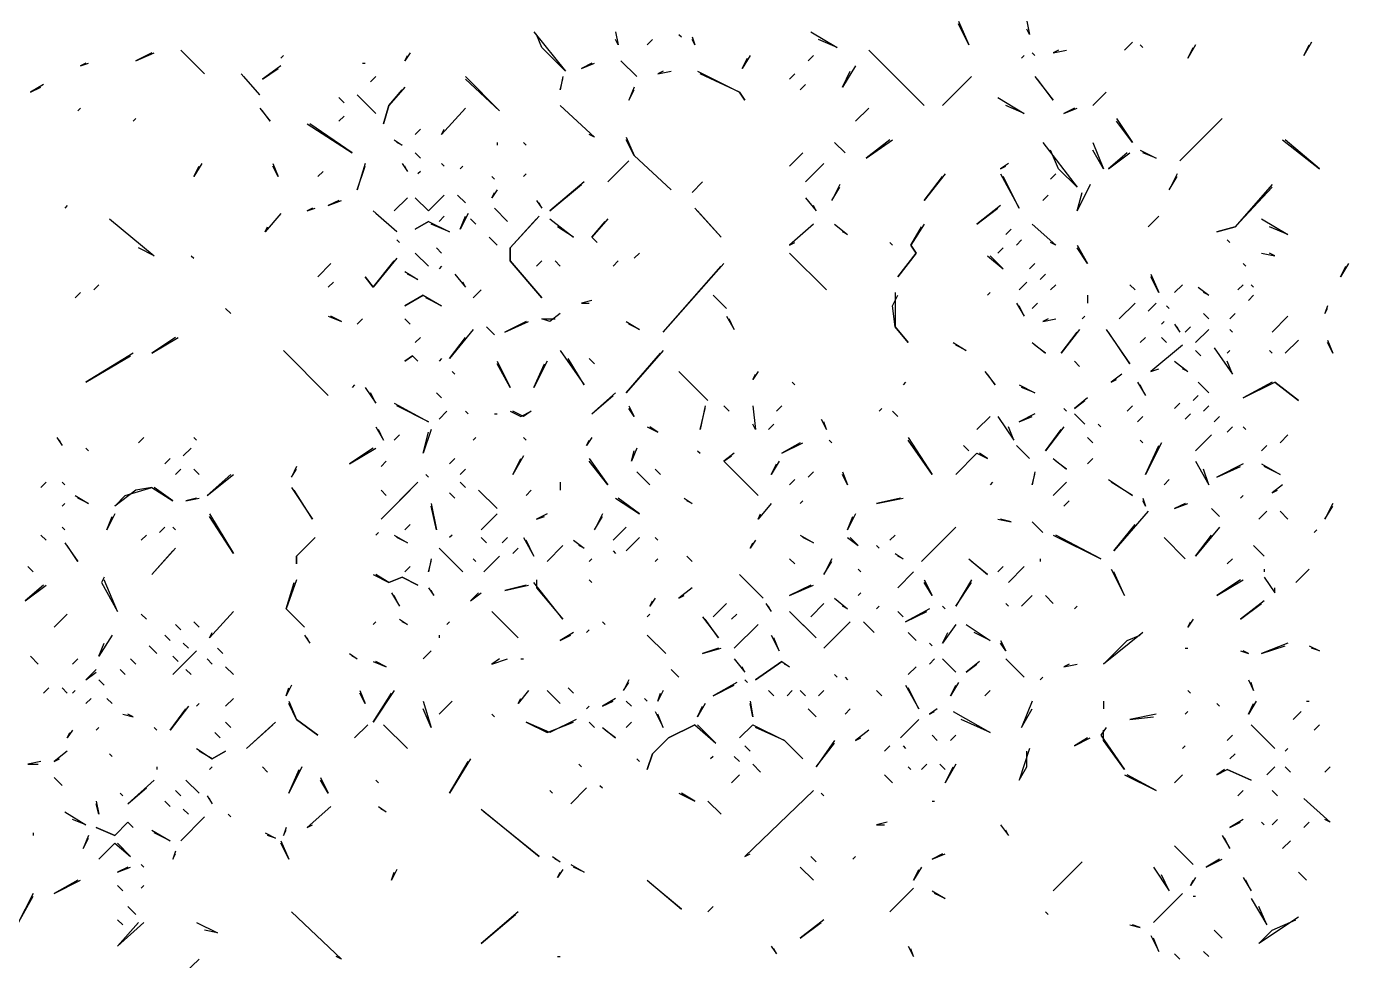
# Model space of a CAD drawing. Extents: x 1 to 2775, y -31 to 2075.
# Drawn here: x 1992.2 to 2075.8, y 516.8 to 575.8 of the extents above; entities that cross this region are included whole.
import ezdxf

# ---------------------------------------------------------------- set-up
doc = ezdxf.new("R2010")
doc.units = 0
doc.layers.add('LINEWORK', color=4, linetype='CONTINUOUS')

msp = doc.modelspace()

# ---------------------------------------------------------------- linework, layer by layer
at = {"layer": 'LINEWORK'}
for points in [[(2051.1667, 576.1667), (2051.8333, 574.6667), (2051.1667, 576)], [(2055.5, 576.1667), (2055.6667, 575.3333), (2055.5, 575.6667)], [(2024.3333, 575.5), (2026.3333, 573), (2024.8333, 574.5), (2024.5, 575.3333)], [(2029.5, 575.5), (2029.6667, 574.6667), (2029.5, 575)], [(2033.5, 575.3333), (2033.6667, 575.1667)], [(2034.3333, 575.1667), (2034.5, 574.6667), (2034.3333, 575)], [(2041.8333, 575.5), (2043.5, 574.5), (2042.3333, 575)], [(2002, 574.3333), (2003.5, 572.8333)], [(2031.8333, 575), (2031.5, 574.6667)], [(2045.5, 574.3333), (2049, 570.8333)], [(2057.5, 574.3333), (2057.1667, 574.1667), (2058, 574.3333)], [(2062.1667, 574.8333), (2061.6667, 574.3333)], [(2062.6667, 574.6667), (2062.8333, 574.5)], [(2066.1667, 574.6667), (2065.6667, 573.8333), (2066, 574.5)], [(2073.5, 574.8333), (2073, 574), (2073.3333, 574.6667)], [(1996, 573.5), (1995.6667, 573.3333), (1996.1667, 573.5)], [(2000.1667, 574.1667), (1999.1667, 573.6667), (2000.3333, 574.1667)], [(2008.5, 574), (2008.3333, 573.8333)], [(2013.5, 573.5), (2013.6667, 573.5)], [(2016.5, 574.1667), (2016.1667, 573.6667), (2016.3333, 574)], [(2028, 573.5), (2027.3333, 573.1667), (2028.1667, 573.5)], [(2029.8333, 573.6667), (2030.8333, 572.6667)], [(2038, 574), (2037.5, 573.1667), (2037.8333, 573.8333)], [(2042, 574), (2041.6667, 573.6667)], [(2055.3333, 574), (2055.1667, 573.8333)], [(2055.8333, 574.1667), (2056, 574)], [(2005.8333, 572.8333), (2007, 571.5), (2006, 572.6667)], [(2008.3333, 573.3333), (2007.1667, 572.5), (2008.1667, 573.1667)], [(2014.3333, 572.6667), (2014, 572.3333)], [(2020, 572.6667), (2022.1667, 570.5), (2020, 572.5)], [(2026.1667, 572.6667), (2026, 571.8333), (2026.1667, 572.5)], [(2032.5, 573), (2032.1667, 572.8333), (2033, 573)], [(2034.6667, 573), (2037.3333, 571.6667), (2037.6667, 571.1667), (2037.3333, 571.6667), (2034.8333, 572.8333)], [(2040.8333, 572.8333), (2040.5, 572.5)], [(2044.6667, 573.3333), (2043.8333, 572), (2044.3333, 573)], [(2052, 572.6667), (2050.1667, 570.8333)], [(2056, 572.6667), (2057.1667, 571.1667), (2056.1667, 572.5)], [(1993.3333, 572.1667), (1992.5, 571.6667), (1993.1667, 572)], [(2016.1667, 572), (2015.1667, 570.8333), (2014.8333, 569.6667), (2015.1667, 570.8333), (2016, 571.8333)], [(2030.6667, 572), (2030.3333, 571.1667), (2030.6667, 571.8333)], [(2041.5, 572.1667), (2041.1667, 571.8333)], [(2012, 571.3333), (2012.3333, 571)], [(2013.1667, 571.5), (2014.3333, 570.3333)], [(2053.6667, 571.3333), (2055.3333, 570.3333), (2054.1667, 570.8333)], [(2060.5, 571.6667), (2059.6667, 570.8333)], [(1995.6667, 570.6667), (1995.5, 570.5)], [(2007, 570.6667), (2007.6667, 569.8333), (2007.1667, 570.5)], [(2012.3333, 570.1667), (2012, 569.8333)], [(2020, 570.6667), (2018.5, 569), (2018.6667, 569.3333)], [(2026, 570.8333), (2028.1667, 568.8333), (2027.8333, 569)], [(2045.5, 570.6667), (2044.6667, 569.8333)], [(2058.5, 570.6667), (2057.8333, 570.3333), (2058.6667, 570.6667)], [(1999.1667, 570), (1999, 569.8333)], [(2010, 569.6667), (2012.8333, 567.8333), (2010.1667, 569.6667)], [(2017.1667, 569.3333), (2016.8333, 569)], [(2061.1667, 570), (2062.1667, 568.5), (2061.1667, 569.8333)], [(2067.8333, 570), (2065.1667, 567.3333)], [(2015.5, 568.6667), (2016, 568.3333), (2015.6667, 568.5)], [(2022, 568.5), (2022, 568.3333)], [(2023.6667, 568.5), (2023.8333, 568.3333)], [(2030.1667, 568.8333), (2030.6667, 567.6667), (2033, 565.5), (2030.6667, 567.6667), (2030.1667, 568.6667)], [(2043.3333, 568.5), (2044, 567.8333)], [(2046.8333, 568.6667), (2045.3333, 567.5), (2047, 568.6667)], [(2056.5, 568.5), (2058.6667, 565.6667), (2057.5, 566.8333), (2057, 568)], [(2059.6667, 568.5), (2060.3333, 566.8333), (2059.6667, 568)], [(2071.6667, 568.6667), (2074, 566.8333), (2071.8333, 568.6667)], [(2016.8333, 567.8333), (2017.1667, 567.5)], [(2041.3333, 567.8333), (2040.5, 567)], [(2061.8333, 567.8333), (2060.6667, 566.8333), (2062, 567.8333)], [(2062.6667, 568), (2063.6667, 567.5), (2062.8333, 567.8333)], [(2003.3333, 567.1667), (2002.8333, 566.3333), (2003.1667, 567)], [(2007.8333, 567.1667), (2008.1667, 566.3333), (2007.8333, 567)], [(2013.6667, 567.1667), (2013.1667, 565.5), (2013.6667, 567)], [(2016, 567.1667), (2016.3333, 566.6667), (2016.1667, 567)], [(2018.5, 567.1667), (2018.6667, 567)], [(2019.8333, 567), (2019.6667, 566.8333)], [(2030.3333, 567.3333), (2029, 566)], [(2042.6667, 567.1667), (2041.5, 566)], [(2054.3333, 567.1667), (2053.8333, 566.8333), (2054.1667, 567)], [(2011, 566.6667), (2010.6667, 566.3333)], [(2017.1667, 566.6667), (2017, 566.5)], [(2021.6667, 566.3333), (2021.8333, 566.1667)], [(2023.8333, 566.5), (2023.6667, 566.3333)], [(2027.5, 566), (2025.3333, 564.1667), (2027.3333, 565.8333)], [(2035, 566), (2034.3333, 565.3333)], [(2050.3333, 566.5), (2049, 564.8333), (2050.1667, 566.3333)], [(2053.8333, 566.5), (2055, 564.3333), (2054, 566.3333)], [(2057.3333, 566.5), (2057, 566.1667)], [(2065, 566.5), (2064.5, 565.5), (2065, 566.3333)], [(2018.6667, 565.1667), (2017.6667, 564.1667), (2016.8333, 565), (2017.6667, 564.1667)], [(2019.5, 565.1667), (2020, 564.6667)], [(2022, 565.5), (2021.6667, 565), (2021.8333, 565.3333)], [(2043.6667, 565.8333), (2043.1667, 564.8333), (2043.6667, 565.6667)], [(2056.8333, 565.1667), (2056.5, 564.8333)], [(2059.5, 565.8333), (2058.6667, 564.1667), (2059, 565.3333)], [(2071, 565.8333), (2068.6667, 563.1667), (2067.5, 562.8333), (2068.6667, 563.1667), (2071, 565.6667)], [(1994.8333, 564.5), (1994.6667, 564.3333)], [(2010.3333, 564.3333), (2010, 564.1667), (2010.5, 564.3333)], [(2012, 564.8333), (2011.3333, 564.5), (2012.1667, 564.8333)], [(2016.3333, 565), (2015.5, 564.1667)], [(2021.8333, 564.3333), (2022.6667, 563.5)], [(2024.5, 564.8333), (2024.8333, 564.3333), (2024.6667, 564.6667)], [(2034.5, 564.3333), (2036.1667, 562.5), (2034.6667, 564.1667)], [(2041.5, 565), (2042.1667, 564.1667), (2042, 564.5)], [(2053.8333, 564.5), (2052.3333, 563.3333), (2053.6667, 564.3333)], [(1997.5, 563.6667), (2000.3333, 561.3333), (1999.3333, 561.8333)], [(2008.3333, 564), (2007.3333, 562.8333), (2007.5, 563.1667)], [(2014.1667, 564.1667), (2015.6667, 562.8333), (2014.3333, 564)], [(2017.6667, 563.5), (2016.8333, 563), (2017.6667, 563.5), (2019, 562.8333), (2017.8333, 563.3333)], [(2018.6667, 563.8333), (2018.3333, 563.5)], [(2020.1667, 564), (2019.6667, 563), (2020, 563.8333)], [(2020.3333, 563.6667), (2020.6667, 563.3333)], [(2024.6667, 563.8333), (2022.8333, 561.8333), (2022.8333, 561), (2024.8333, 558.6667), (2022.8333, 561), (2022.8333, 561.8333), (2024.5, 563.6667)], [(2025.3333, 563.6667), (2026.8333, 562.5), (2025.8333, 563.1667)], [(2029, 563.6667), (2028, 562.5), (2028.3333, 562.1667), (2028, 562.5), (2028.8333, 563.5)], [(2063.8333, 563.8333), (2063.1667, 563.1667)], [(2070.3333, 563.6667), (2072, 562.6667), (2070.8333, 563.1667)], [(2042, 563.3333), (2040.5, 562), (2040.8333, 562.1667)], [(2043.3333, 563.3333), (2044.1667, 562.6667), (2043.8333, 562.8333)], [(2049, 563.3333), (2048.1667, 562), (2048.5, 561.5), (2047.3333, 560), (2048.5, 561.5), (2048.1667, 562), (2048.8333, 563.1667)], [(2054.5, 563), (2054.1667, 562.6667)], [(2055.8333, 563.3333), (2057.3333, 562), (2057, 562.1667)], [(2015.6667, 562.3333), (2015.8333, 562.1667)], [(2018.1667, 561.8333), (2018.5, 561.5)], [(2021.5, 562.5), (2022, 562)], [(2046.8333, 562.1667), (2047, 562)], [(2054, 561.8333), (2053.6667, 561.5)], [(2055.1667, 562.3333), (2054.8333, 562)], [(2058.6667, 562), (2059.3333, 560.8333), (2058.6667, 561.8333)], [(2068.1667, 562.3333), (2068.3333, 562.1667)], [(2002.6667, 561.3333), (2002.8333, 561.1667)], [(2015.6667, 561.1667), (2014.1667, 559.3333), (2013.6667, 560), (2014.1667, 559.3333), (2015.5, 561)], [(2016.8333, 561.5), (2017.6667, 560.6667)], [(2024.8333, 561), (2024.5, 560.6667)], [(2025.6667, 561), (2026, 560.6667)], [(2029.6667, 561), (2029.3333, 560.6667)], [(2031, 561.5), (2030.6667, 561.1667)], [(2040.5, 561.5), (2042.8333, 559.1667)], [(2053, 561.3333), (2054, 560.5), (2053.1667, 561.3333)], [(2070.3333, 561.5), (2071.1667, 561.3333), (2070.8333, 561.5)], [(2011.5, 560.8333), (2010.6667, 560)], [(2016.1667, 560.3333), (2017, 559.8333), (2016.3333, 560.1667)], [(2018.5, 560.6667), (2018.3333, 560.5)], [(2019.3333, 560.1667), (2020, 559.3333), (2019.8333, 559.6667)], [(2036.3333, 560.8333), (2032.5, 556.5), (2036.1667, 560.6667)], [(2056, 560.8333), (2055.6667, 560.5)], [(2056.6667, 560.1667), (2056.3333, 559.8333)], [(2063.3333, 560.1667), (2063.8333, 559), (2063.3333, 560)], [(2069.1667, 560.8333), (2069.3333, 560.6667)], [(2075.8333, 560.8333), (2075.3333, 560), (2075.6667, 560.6667)], [(1996.8333, 559.5), (1996.5, 559.1667)], [(2011.6667, 559.6667), (2011.3333, 559.3333)], [(2055.5, 559.6667), (2055, 559.1667)], [(2057.3333, 559.5), (2057, 559.1667)], [(2062, 559.5), (2062.3333, 559.1667)], [(2065.3333, 559.5), (2064.8333, 559)], [(2066.3333, 559.3333), (2067, 558.8333), (2066.6667, 559)], [(2069.1667, 559.5), (2068.8333, 559.1667)], [(2069.6667, 559.5), (2069.8333, 559.3333)], [(1995.6667, 559), (1995.3333, 558.6667)], [(2017.3333, 558.8333), (2016.1667, 558.1667), (2017.3333, 558.8333), (2018.5, 558.1667), (2017.5, 558.6667)], [(2021, 559.1667), (2020.5, 558.6667)], [(2028, 558.5), (2027.3333, 558.3333), (2027.8333, 558.3333)], [(2035.6667, 558.8333), (2036.5, 558)], [(2047.1667, 559), (2047.1667, 556.8333), (2048, 555.8333), (2047.1667, 556.8333), (2047, 558.1667), (2047.3333, 558.8333)], [(2053.1667, 559), (2053, 558.8333)], [(2059.3333, 558.8333), (2059.3333, 558.3333)], [(2069.8333, 558.8333), (2069.5, 558.5)], [(2004.8333, 558), (2005.1667, 557.6667)], [(2026, 557.6667), (2025.3333, 557.1667), (2024.8333, 557.3333), (2025.6667, 557.3333)], [(2054.8333, 558.3333), (2055.3333, 557.5), (2055, 558.1667)], [(2056.1667, 558.3333), (2055.8333, 558)], [(2062.3333, 558.3333), (2061.3333, 557.3333)], [(2063.6667, 558.3333), (2063.1667, 557.8333)], [(2064.3333, 558.1667), (2064.5, 558)], [(2066.6667, 557.6667), (2067, 557.3333)], [(2068.6667, 557.6667), (2068.3333, 557.3333)], [(2074.5, 558.1667), (2074.3333, 557.6667), (2074.5, 558)], [(2011.3333, 557.5), (2012.1667, 557.1667), (2011.5, 557.5)], [(2013.5, 557.3333), (2013.1667, 557)], [(2016.1667, 557.3333), (2016.5, 557)], [(2020.5, 556.6667), (2019, 554.8333), (2020, 556.1667)], [(2021.3333, 556.8333), (2021.8333, 556.3333)], [(2023.8333, 557.1667), (2022.5, 556.5), (2024, 557.1667)], [(2030.1667, 557.1667), (2031, 556.6667), (2030.3333, 557)], [(2036.5, 557.5), (2037, 556.6667), (2036.6667, 557.3333)], [(2056.8333, 557.3333), (2056.5, 557.1667), (2057.3333, 557.3333)], [(2058.8333, 556.6667), (2057.6667, 555.1667), (2058.6667, 556.5)], [(2059.1667, 557.5), (2059, 557.3333)], [(2060.5, 556.6667), (2062, 554.5), (2060.6667, 556.5)], [(2064.1667, 557.1667), (2064, 557)], [(2064.8333, 557), (2065.1667, 556.5), (2065, 556.8333)], [(2065.8333, 556.8333), (2065.5, 556.5)], [(2067, 556.6667), (2066.1667, 555.8333)], [(2068.3333, 556.6667), (2068.5, 556.5)], [(2072, 557.5), (2071, 556.5)], [(2001.6667, 556.1667), (2000.1667, 555.1667), (2001.8333, 556.1667)], [(2017.1667, 556.1667), (2016.8333, 555.8333)], [(2050.8333, 555.8333), (2051.6667, 555.3333), (2051, 555.6667)], [(2055.8333, 555.8333), (2056.6667, 555.1667), (2056, 555.6667)], [(2063, 556.1667), (2062.6667, 555.8333)], [(2064, 556.1667), (2064.3333, 555.8333)], [(2072.6667, 556), (2071.8333, 555.1667)], [(2074.5, 556), (2074.8333, 555.1667), (2074.5, 555.8333)], [(1999, 555.1667), (1996, 553.3333), (1998.8333, 555)], [(2008.5, 555.3333), (2011.3333, 552.5)], [(2016.6667, 555), (2016.1667, 554.6667), (2016.6667, 555), (2017, 554.6667)], [(2026, 555.3333), (2027.5, 553.1667), (2026.5, 554.8333)], [(2032.5, 555.3333), (2030.1667, 552.6667), (2032.3333, 555.1667)], [(2065.3333, 555.6667), (2063.3333, 554), (2063.8333, 554.1667)], [(2066.1667, 555.3333), (2066.5, 555)], [(2067.3333, 555.5), (2068.5, 553.8333), (2068.1667, 554.6667)], [(2068.3333, 555.3333), (2068.1667, 555.1667)], [(2070.8333, 555.3333), (2071, 555.1667)], [(2018.5, 554.8333), (2018.3333, 554.6667)], [(2022, 554.6667), (2022.8333, 553), (2022, 554.5)], [(2025.1667, 554.6667), (2024.3333, 553), (2025, 554.5)], [(2027.8333, 554.8333), (2028.1667, 554.5)], [(2058.5, 554.6667), (2058.8333, 554.3333)], [(2064.8333, 554.6667), (2065.6667, 554), (2065.3333, 554.1667)], [(2019.1667, 554), (2019.3333, 553.8333)], [(2033.5, 554), (2035.3333, 552.1667)], [(2038.5, 554), (2038.1667, 553.5), (2038.3333, 553.8333)], [(2040.6667, 553.3333), (2040.8333, 553.1667)], [(2047.8333, 553.3333), (2047.6667, 553.1667)], [(2052.8333, 554), (2053.5, 553.1667), (2053, 553.8333)], [(2061.5, 553.8333), (2060.8333, 553.3333), (2061.1667, 553.5)], [(2062.5, 553.3333), (2063, 552.5), (2062.6667, 553.1667)], [(2066.3333, 553.3333), (2067, 552.6667), (2066.5, 553.1667)], [(2071, 553.3333), (2069.1667, 552.3333), (2071.1667, 553.3333), (2072.6667, 552.1667), (2071.1667, 553.3333)], [(2013, 553.1667), (2012.8333, 553)], [(2013.6667, 553), (2014.3333, 552), (2014, 552.6667)], [(2018.1667, 552.6667), (2018.5, 552.3333)], [(2029.5, 552.6667), (2028, 551.3333), (2029.3333, 552.5)], [(2055, 553.1667), (2056, 552.6667), (2055.1667, 553)], [(2066.3333, 552.5), (2066, 552.1667)], [(2015.5, 552), (2017.6667, 550.8333), (2015.6667, 551.8333)], [(2030.3333, 551.8333), (2030.6667, 551.1667), (2030.3333, 551.6667)], [(2035.1667, 551.8333), (2034.8333, 550.3333), (2035.1667, 551.6667)], [(2036.3333, 551.8333), (2036.6667, 551.5)], [(2038.1667, 551.8333), (2038.3333, 550.3333), (2038.1667, 550.6667)], [(2040, 551.8333), (2039.6667, 551.5)], [(2046.3333, 551.6667), (2046.1667, 551.5)], [(2057.8333, 551.6667), (2058, 551.5)], [(2059.3333, 552.3333), (2058.5, 551.6667), (2059.1667, 552.1667)], [(2062.1667, 551.8333), (2061.8333, 551.5)], [(2065.1667, 552), (2064.8333, 551.6667)], [(2067, 551.8333), (2066.6667, 551.5)], [(2018.8333, 551.5), (2018.3333, 551)], [(2020, 551.5), (2020.1667, 551.3333)], [(2021.8333, 551.3333), (2022, 551.3333)], [(2022.8333, 551.5), (2023.5, 551.1667), (2024.1667, 551.5), (2023.6667, 551.1667), (2023, 551.5)], [(2042.5, 551), (2042.8333, 550.3333), (2042.6667, 550.8333)], [(2047, 551.5), (2047.3333, 551.1667)], [(2053.1667, 551.1667), (2052.3333, 550.3333)], [(2053.6667, 551.1667), (2054.6667, 549.6667), (2054.3333, 550.5)], [(2056, 551.3333), (2055, 550.8333), (2055.8333, 551.1667)], [(2058.5, 551.3333), (2059.1667, 550.6667)], [(2062.8333, 551.1667), (2062.5, 550.8333)], [(2065.8333, 551.3333), (2065.5, 551)], [(2067.6667, 551.1667), (2067.3333, 550.8333)], [(2014.3333, 550.5), (2014.8333, 549.6667), (2014.5, 550.3333)], [(2015.8333, 550), (2015.5, 549.6667)], [(2017.8333, 550.3333), (2017.3333, 548.8333), (2017.6667, 550.1667)], [(2031.5, 550.5), (2032.1667, 550.1667), (2031.6667, 550.5)], [(2039.5, 550.6667), (2039.1667, 550.3333)], [(2057.8333, 550.5), (2056.6667, 549), (2057.6667, 550.3333)], [(2060, 550.6667), (2060.1667, 550.5)], [(2067.1667, 550), (2066.1667, 549)], [(2068.5, 550.5), (2068.1667, 550.1667)], [(2069.1667, 550.5), (2069.3333, 550.3333)], [(2072, 550), (2071.5, 549.5)], [(1994.1667, 549.8333), (1994.5, 549.3333), (1994.3333, 549.6667)], [(1996, 549.1667), (1996.1667, 549)], [(1999.6667, 549.8333), (1999.3333, 549.5)], [(2002.6667, 549.1667), (2002.1667, 548.6667)], [(2002.8333, 549.8333), (2003, 549.6667)], [(2014.1667, 549.1667), (2012.6667, 548.1667), (2014.3333, 549.1667)], [(2020.6667, 549.8333), (2020.5, 549.6667)], [(2023.6667, 549.8333), (2023.8333, 549.6667)], [(2028, 549.8333), (2027.6667, 549.3333), (2027.8333, 549.6667)], [(2030.8333, 549.1667), (2030.5, 548.3333), (2030.6667, 549)], [(2041.1667, 549.5), (2040, 548.8333), (2041.3333, 549.5)], [(2043, 549.6667), (2043.1667, 549.5)], [(2048, 549.8333), (2049.5, 547.5), (2048, 549.6667)], [(2051.5, 549.3333), (2051.8333, 549)], [(2054.8333, 549.3333), (2055.6667, 548.5)], [(2059.3333, 549.8333), (2059.6667, 549.5)], [(2062.6667, 549.6667), (2062.8333, 549.5)], [(2064, 549.5), (2063, 547.5), (2063.8333, 549.3333)], [(2070.6667, 549.3333), (2070.3333, 549)], [(2001.3333, 548.5), (2001, 548.1667)], [(2015, 548.3333), (2014.6667, 548)], [(2019.3333, 548.5), (2019, 548.1667)], [(2023.6667, 548.6667), (2023, 547.5), (2023.5, 548.5)], [(2027.8333, 548.5), (2029, 546.8333), (2027.8333, 548.3333)], [(2034.6667, 549), (2034.8333, 548.8333)], [(2037, 548.8333), (2036.3333, 548.3333), (2038.5, 546.1667), (2036.3333, 548.3333), (2036.8333, 548.6667)], [(2039.8333, 548.3333), (2039.3333, 547.5), (2039.6667, 548.1667)], [(2052.3333, 548.8333), (2051, 547.5), (2052.3333, 548.8333), (2053, 548.5), (2052.5, 548.8333)], [(2057.1667, 548.5), (2058, 547.8333), (2057.3333, 548.3333)], [(2059.6667, 548.5), (2059.3333, 548.1667)], [(2066.1667, 548.3333), (2067, 546.8333), (2066.6667, 547.8333)], [(2002, 547.8333), (2001.6667, 547.5)], [(2002.8333, 547.8333), (2003.1667, 547.5)], [(2005.1667, 547.5), (2003.6667, 546.1667), (2005.3333, 547.5)], [(2009.3333, 548), (2009, 547.3333), (2009.3333, 547.8333)], [(2017.5, 547.5), (2017.6667, 547.3333)], [(2020, 547.8333), (2019.6667, 547.5)], [(2030.8333, 547.6667), (2031.6667, 546.8333)], [(2032, 547.8333), (2032.3333, 547.5)], [(2042, 547.6667), (2041.6667, 547.3333)], [(2043.8333, 547.6667), (2044.1667, 546.8333), (2043.8333, 547.5)], [(2056, 547.6667), (2055.8333, 546.8333), (2056, 547.5)], [(2069.1667, 548.1667), (2067.5, 547.3333), (2069, 548)], [(2070.3333, 548.1667), (2071.5, 547.5), (2070.5, 548)], [(1993.5, 547), (1993.1667, 546.6667)], [(1994.5, 547), (1994.6667, 546.8333)], [(2000.1667, 546.6667), (1999.1667, 546.5), (1997.8333, 545.5), (1998.5, 546.1667), (2000.1667, 546.6667), (2001.5, 545.8333), (2000.3333, 546.6667)], [(2009, 546.6667), (2010.3333, 544.6667), (2009.1667, 546.5)], [(2017, 547), (2014.6667, 544.6667), (2016.5, 546.5)], [(2019.6667, 547), (2020, 546.6667)], [(2026, 547), (2026, 546.5)], [(2040.8333, 547.1667), (2040.5, 546.8333)], [(2053.3333, 547), (2053.1667, 546.8333)], [(2058, 547), (2057.1667, 546.1667)], [(2060.6667, 547.1667), (2062.1667, 546.1667), (2060.8333, 547)], [(2064.5, 547.1667), (2064.1667, 546.8333)], [(2071.6667, 546.8333), (2071, 546.3333), (2071.3333, 546.5)], [(1995.3333, 546.1667), (1996.1667, 545.6667), (1995.5, 546)], [(2003, 546), (2002.3333, 545.8333), (2003.1667, 546)], [(2014.6667, 546.5), (2015, 546.1667)], [(2019, 546.3333), (2019.3333, 546)], [(2020.8333, 546.5), (2022, 545.3333)], [(2024.1667, 546.5), (2023.8333, 546.1667)], [(2029.5, 546), (2031, 545), (2029.6667, 546)], [(2033.8333, 546), (2034.3333, 545.6667), (2034, 545.8333)], [(2041.3333, 545.8333), (2041.1667, 545.6667)], [(2047.5, 546), (2046, 545.6667), (2047.6667, 546)], [(2058.1667, 545.8333), (2057.8333, 545.5)], [(2062.8333, 546), (2063, 545.5), (2062.8333, 545.8333)], [(2069.1667, 546.1667), (2069, 546)], [(1994.6667, 545.6667), (1994.5, 545.5)], [(1997.8333, 545), (1997.3333, 544), (1997.6667, 544.8333)], [(2003.8333, 545), (2005.3333, 542.5), (2003.8333, 544.8333)], [(2017.8333, 545.6667), (2018.1667, 544), (2017.8333, 545.5)], [(2022, 545), (2021, 544)], [(2025.1667, 545), (2024.5, 544.6667), (2025, 544.8333)], [(2028.6667, 545), (2028.1667, 544), (2028.6667, 544.8333)], [(2039.3333, 545.6667), (2038.5, 544.6667), (2038.6667, 545)], [(2044.6667, 545), (2044.1667, 544), (2044.5, 544.8333)], [(2063.1667, 545.1667), (2061, 542.6667), (2062.3333, 544.3333)], [(2065.5, 545.6667), (2064.8333, 545.3333), (2065.6667, 545.6667)], [(2067.1667, 545.3333), (2067.6667, 544.8333)], [(2070.6667, 545.1667), (2070.1667, 544.6667)], [(2071.5, 545.1667), (2072, 544.6667)], [(2074.8333, 545.6667), (2074.3333, 544.6667), (2074.8333, 545.5)], [(1994.5, 544.1667), (1994.6667, 544)], [(2001, 544.1667), (2000.6667, 543.8333)], [(2001.5, 544.1667), (2001.6667, 544)], [(2016.5, 544.3333), (2016.1667, 544)], [(2030.1667, 544.1667), (2029.3333, 543.3333)], [(2051, 544.1667), (2048.8333, 542)], [(2053.6667, 544.6667), (2054.5, 544.5), (2053.8333, 544.6667)], [(2055.8333, 544.5), (2056.5, 543.8333)], [(2067.6667, 544.1667), (2066.1667, 542.3333), (2067.1667, 543.6667)], [(1993.1667, 543.6667), (1993.5, 543.3333)], [(1999.8333, 543.6667), (1999.5, 543.3333)], [(2010.5, 543.5), (2009.3333, 542.3333), (2009.3333, 541.8333), (2009.3333, 542.3333)], [(2014.5, 543.8333), (2014.3333, 543.6667)], [(2015.5, 543.6667), (2016.3333, 543.1667), (2015.6667, 543.5)], [(2019.1667, 543.6667), (2019, 543.5)], [(2021, 543.5), (2021.3333, 543.1667)], [(2022.6667, 543.5), (2022.3333, 543.1667)], [(2023.6667, 543.5), (2024.3333, 542.3333), (2023.8333, 543.3333)], [(2026.8333, 543.3333), (2027.5, 542.8333), (2027.1667, 543)], [(2031, 543.5), (2030.1667, 542.6667)], [(2032, 543.5), (2032.1667, 543.3333)], [(2038.3333, 543.3333), (2038, 542.8333), (2038.1667, 543.1667)], [(2041.1667, 543.6667), (2042, 543.1667), (2041.3333, 543.5)], [(2044.1667, 543.5), (2044.8333, 543), (2044.3333, 543.5)], [(2047.1667, 543.6667), (2046.8333, 543.3333)], [(2057.1667, 543.6667), (2060.1667, 542.1667), (2057.3333, 543.6667)], [(2064.1667, 543.5), (2065.5, 542.1667)], [(2073.8333, 544), (2073.6667, 543.8333)], [(1994.6667, 543.1667), (1995.5, 542), (1994.8333, 543)], [(2001.6667, 542.8333), (2000.1667, 541.1667), (2001.5, 542.6667)], [(2018.3333, 542.8333), (2019.8333, 541.3333)], [(2023.3333, 542.8333), (2023, 542.5)], [(2026.1667, 543), (2025.1667, 542)], [(2029.3333, 542.6667), (2029.5, 542.5)], [(2046, 543), (2046.1667, 542.8333)], [(2047.1667, 542.5), (2047.6667, 542.1667), (2047.3333, 542.3333)], [(2069.8333, 543), (2070.5, 542.3333)], [(1992.3333, 541.6667), (1992.6667, 541.3333)], [(2016.5, 541.6667), (2016.1667, 541.3333)], [(2017.8333, 542.1667), (2017.6667, 541.3333), (2017.8333, 542)], [(2020.5, 542.1667), (2020.6667, 542)], [(2022.1667, 542.3333), (2021.1667, 541.3333)], [(2028, 542.1667), (2027.8333, 542)], [(2032.1667, 542.1667), (2032, 542)], [(2034, 542.3333), (2034.3333, 542)], [(2040.5, 542.1667), (2040.8333, 541.8333)], [(2043.1667, 542.1667), (2042.6667, 541.1667), (2043.1667, 542)], [(2051.8333, 542.1667), (2053, 541.1667), (2052, 542)], [(2054, 541.6667), (2053.6667, 541.3333)], [(2055.3333, 541.6667), (2054.3333, 540.6667)], [(2056.3333, 542.1667), (2056.3333, 542)], [(2068.5, 542.1667), (2068.1667, 541.8333)], [(1997.1667, 541), (1997, 540.6667), (1998, 538.8333), (1997.1667, 540.8333)], [(2009.3333, 540.8333), (2008.6667, 539), (2009.8333, 537.8333), (2008.6667, 539), (2009.1667, 540.6667)], [(2014.1667, 541.1667), (2015.1667, 540.6667), (2016, 541), (2017, 540.5), (2016, 541), (2015.1667, 540.6667), (2014.3333, 541.1667)], [(2024.5, 540.8333), (2024.5, 540.3333), (2026.1667, 538.3333), (2024.3333, 540.6667)], [(2027.8333, 540.8333), (2028, 540.6667)], [(2037.3333, 541.1667), (2038.8333, 539.6667)], [(2044.8333, 541.5), (2045, 541.3333)], [(2048.3333, 541.3333), (2047.3333, 540.3333)], [(2049, 540.8333), (2049.5, 539.8333), (2049, 540.6667)], [(2052, 540.8333), (2051, 539.1667), (2052, 540.6667)], [(2060.8333, 541.5), (2061.6667, 539.8333), (2061, 541.3333)], [(2069, 540.8333), (2067.5, 539.8333), (2069.1667, 540.8333)], [(2070.5, 541.5), (2070.5, 541.3333)], [(2070.5, 541), (2071.1667, 540), (2071.1667, 540.3333)], [(2073.3333, 541.5), (2072.5, 540.6667)], [(1993.3333, 540.5), (1992.1667, 539.5), (1993.5, 540.5)], [(2015.3333, 540), (2015.8333, 539.1667), (2015.5, 539.8333)], [(2017.6667, 540.3333), (2018, 539.8333), (2017.8333, 540.1667)], [(2020.8333, 540), (2020.3333, 539.5), (2021, 540)], [(2023.8333, 540.5), (2022.5, 540.1667), (2024, 540.5)], [(2034.3333, 540.3333), (2033.5, 539.6667), (2033.8333, 539.8333)], [(2041.8333, 540.5), (2040.5, 539.8333), (2042, 540.5)], [(2045, 540), (2044.8333, 539.8333)], [(2032, 539.6667), (2031.6667, 539.1667), (2031.8333, 539.5)], [(2036.5, 539.3333), (2035.6667, 538.5)], [(2039, 539.3333), (2039.3333, 538.8333), (2039.1667, 539.1667)], [(2042.6667, 539.3333), (2041.8333, 538.5)], [(2043.3333, 539.6667), (2044.1667, 539), (2043.8333, 539.1667)], [(2046.1667, 539.1667), (2046, 539)], [(2050.1667, 539.1667), (2050.3333, 539)], [(2054.1667, 539.3333), (2054.3333, 539.1667)], [(2055.8333, 539.8333), (2055.1667, 539.1667)], [(2056.6667, 539.8333), (2057.1667, 539.3333)], [(2058.6667, 539.1667), (2058.5, 539)], [(2070.5, 539.5), (2069, 538.3333), (2070.3333, 539.3333)], [(1994.8333, 538.6667), (1994, 537.8333)], [(1999.5, 538.6667), (1999.8333, 538.3333)], [(2005.3333, 538.8333), (2003.8333, 537.1667), (2004, 537.5)], [(2015.8333, 538.3333), (2016.3333, 538), (2016, 538.1667)], [(2021.6667, 538.8333), (2023.3333, 537.1667)], [(2031.6667, 538.6667), (2031.5, 538.5)], [(2035, 538.5), (2036, 537.1667), (2035.1667, 538.3333)], [(2037.1667, 538.6667), (2036.8333, 538.3333)], [(2040.5, 538.8333), (2042.1667, 537.1667), (2040.6667, 538.6667)], [(2047.3333, 538.8333), (2047.6667, 538.5)], [(2049.3333, 539), (2047.8333, 538.1667), (2049.1667, 538.8333)], [(2066, 538.3333), (2065.6667, 537.8333), (2065.8333, 538.1667)], [(2001.6667, 538), (2002, 537.6667)], [(2002.8333, 538.1667), (2003.1667, 537.8333)], [(2014.3333, 538.1667), (2014.1667, 538)], [(2019, 538.1667), (2018.8333, 538)], [(2026.8333, 537.5), (2026, 537), (2026.6667, 537.3333)], [(2027.8333, 537.6667), (2027.6667, 537.5)], [(2028.6667, 538.1667), (2028.8333, 538)], [(2038.5, 538), (2037, 536.5)], [(2044.3333, 538.1667), (2042.6667, 536.5)], [(2045.1667, 538.1667), (2045.8333, 537.5)], [(2048, 537.5), (2048.5, 537)], [(2051, 538), (2050.1667, 536.8333), (2050.5, 537.5)], [(2051.6667, 538), (2053.1667, 537), (2052.1667, 537.5)], [(2062.8333, 537.5), (2060.3333, 535.5), (2061.8333, 537), (2062.6667, 537.3333)], [(1997.6667, 537.3333), (1996.8333, 536), (1997.1667, 536.8333)], [(2000, 536.6667), (2000.5, 536.1667)], [(2001, 537.3333), (2001.3333, 537)], [(2002.1667, 536.8333), (2002.5, 536.5)], [(2009.8333, 537.3333), (2010.1667, 536.8333), (2010, 537.1667)], [(2018.3333, 537.3333), (2018.3333, 537.1667)], [(2031.5, 537.3333), (2032.6667, 536.1667)], [(2039.3333, 537.3333), (2039.8333, 536.3333), (2039.5, 537.1667)], [(2049.3333, 536.8333), (2049.5, 536.6667)], [(2053.8333, 537), (2054.1667, 536.3333), (2053.8333, 536.8333)], [(2072, 536.8333), (2070.3333, 536.1667), (2071.8333, 536.6667)], [(2073.3333, 536.6667), (2074, 536.3333), (2073.5, 536.5)], [(1992.5, 536), (1993, 535.5)], [(1995.5, 535.8333), (1995.1667, 535.5)], [(1998.8333, 535.8333), (1999.1667, 535.5)], [(2003, 536.3333), (2001.5, 534.8333)], [(2001.5, 536), (2001.8333, 535.6667)], [(2003.6667, 535.8333), (2004, 535.5)], [(2004.3333, 536.5), (2004.6667, 536.1667)], [(2012.6667, 536.1667), (2013.1667, 535.8333), (2012.8333, 536)], [(2017.8333, 536.3333), (2017.3333, 535.8333)], [(2022.1667, 535.8333), (2021.6667, 535.5), (2022.6667, 535.8333)], [(2023.5, 535.8333), (2023.6667, 535.8333)], [(2036, 536.5), (2035, 536.1667), (2036.1667, 536.5)], [(2037, 535.8333), (2037.6667, 535), (2037.5, 535.3333)], [(2049.6667, 535.8333), (2049.3333, 535.5)], [(2050.1667, 535.8333), (2051, 535)], [(2054.1667, 535.8333), (2055.3333, 534.6667)], [(2065.5, 536.5), (2065.6667, 536.5)], [(2069, 536.3333), (2069.5, 536.1667), (2069.1667, 536.3333)], [(1996.6667, 535.1667), (1996, 534.5), (1996.6667, 535)], [(1998.1667, 535.1667), (1998.5, 534.8333)], [(2002.3333, 535.1667), (2002.6667, 534.8333)], [(2004.8333, 535.3333), (2005.3333, 534.8333)], [(2014.1667, 535.6667), (2015, 535.3333), (2014.3333, 535.6667)], [(2033, 535.1667), (2033.5, 534.6667)], [(2040, 535.6667), (2038.3333, 534.5), (2040, 535.6667), (2040.5, 535.3333), (2040.1667, 535.5)], [(2048.5, 535.3333), (2048, 534.8333)], [(2052.5, 535.6667), (2051.6667, 535), (2052.3333, 535.5)], [(2058.1667, 535.5), (2057.8333, 535.3333), (2058.6667, 535.5)], [(1996.8333, 534.5), (1997.1667, 534.1667)], [(2009, 534.1667), (2008.6667, 533.5), (2008.8333, 534)], [(2030.3333, 534.5), (2030, 533.8333), (2030.3333, 534.3333)], [(2037.1667, 534.3333), (2035.6667, 533.5), (2037, 534.1667)], [(2037.6667, 534.5), (2037.8333, 534.3333)], [(2043.3333, 534.8333), (2043.5, 534.6667)], [(2044, 534.6667), (2044.1667, 534.5)], [(2047.8333, 534.1667), (2048.6667, 532.6667), (2048, 534)], [(2051.1667, 534.3333), (2050.6667, 533.5), (2051, 534.1667)], [(2056.5, 534.6667), (2056.3333, 534.5)], [(2069.5, 534.5), (2069.8333, 533.8333), (2069.6667, 534.3333)], [(1993.6667, 534), (1993.3333, 533.6667)], [(1994.5, 534), (1994.8333, 533.6667)], [(1995.3333, 533.8333), (1995.1667, 533.6667)], [(1996.3333, 533.3333), (1996, 533)], [(1997.3333, 533.3333), (1997.6667, 533)], [(2005.3333, 533.3333), (2004.8333, 532.8333)], [(2013.3333, 533.8333), (2013.6667, 533), (2013.3333, 533.6667)], [(2015.5, 533.8333), (2014.1667, 531.8333), (2015.3333, 533.6667)], [(2024, 533.8333), (2023.3333, 533), (2023.5, 533.3333)], [(2025.1667, 533.8333), (2026, 533)], [(2026.5, 534), (2026.8333, 533.6667)], [(2029.5, 533.3333), (2028.6667, 532.8333), (2029.3333, 533.1667)], [(2031.3333, 533.3333), (2031.5, 533.1667)], [(2032.5, 533.8333), (2032.1667, 533.1667), (2032.3333, 533.6667)], [(2039.1667, 533.8333), (2039.5, 533.5)], [(2040.6667, 533.8333), (2040.3333, 533.5)], [(2041.1667, 533.8333), (2041.5, 533.5)], [(2042.6667, 533.8333), (2042.3333, 533.5)], [(2046, 533.8333), (2046.3333, 533.5)], [(2053.1667, 533.8333), (2052.8333, 533.5)], [(2065.6667, 533.8333), (2065.8333, 533.6667)], [(2002.5, 532.8333), (2001.3333, 531.3333), (2002.3333, 532.6667)], [(2003.1667, 533), (2003, 532.8333)], [(2008.8333, 533.1667), (2009.3333, 532), (2010.6667, 531), (2009.3333, 532), (2008.8333, 533)], [(2017.3333, 533.1667), (2017.8333, 531.5), (2017.3333, 532.6667)], [(2019.1667, 533.1667), (2018.3333, 532.3333)], [(2027.8333, 532.8333), (2027.6667, 532.6667)], [(2030.1667, 533.1667), (2030.5, 532.8333)], [(2032, 532.5), (2032.5, 531.5), (2032.1667, 532.3333)], [(2035.1667, 533), (2034.6667, 532.1667), (2035, 532.8333)], [(2038, 533.1667), (2038.1667, 532.1667), (2038, 533)], [(2041.6667, 532.6667), (2042.1667, 532.1667)], [(2044.3333, 532.6667), (2044, 532.3333)], [(2049.8333, 532.6667), (2049.3333, 532.3333), (2049.6667, 532.5)], [(2050.8333, 532.5), (2053.1667, 531.1667), (2051.3333, 532)], [(2055.8333, 533.1667), (2055.1667, 531.5), (2055.8333, 532.6667)], [(2060.3333, 533.1667), (2060.3333, 532.6667)], [(2065.6667, 532.5), (2065.5, 532.3333)], [(2067.5, 533), (2067.6667, 532.8333)], [(2070, 533.1667), (2069.5, 532.3333), (2069.8333, 533)], [(2072.8333, 532.5), (2072.3333, 532)], [(2073.1667, 533.1667), (2073.3333, 533.1667)], [(1998.3333, 532.3333), (1999, 532.1667), (1998.6667, 532.3333)], [(2004.8333, 531.8333), (2005.1667, 531.5)], [(2008, 531.8333), (2006.1667, 530.1667), (2007.8333, 531.6667)], [(2013.8333, 531.6667), (2013, 530.8333)], [(2014.8333, 531.6667), (2016.3333, 530.1667)], [(2021.6667, 532.3333), (2021.8333, 532.1667)], [(2027, 532), (2025.3333, 531.1667), (2023.8333, 531.8333), (2025.1667, 531.1667), (2026.8333, 531.8333)], [(2027.8333, 531.8333), (2028.1667, 531.5)], [(2030.5, 531.8333), (2030.1667, 531.5)], [(2034.5, 531.6667), (2032.8333, 530.8333), (2031.8333, 529.8333), (2031.5, 528.8333), (2031.8333, 529.8333), (2032.8333, 530.8333), (2034.5, 531.6667), (2035.8333, 530.5), (2034.6667, 531.6667)], [(2038.1667, 531.6667), (2037.3333, 530.8333), (2038.1667, 531.6667), (2040.1667, 530.6667), (2041.3333, 529.5), (2040.1667, 530.6667), (2038.3333, 531.5)], [(2048.6667, 532), (2047.5, 530.8333)], [(2063.6667, 532.3333), (2062, 532), (2063.5, 532.1667)], [(2069.6667, 531.6667), (2071.1667, 530.1667)], [(2074, 531.6667), (2073.6667, 531.3333)], [(1995.1667, 531.3333), (1994.8333, 530.8333), (1995, 531.1667)], [(1996.8333, 531.5), (1996.6667, 531.3333)], [(2000.3333, 531.5), (2000.5, 531.3333)], [(2004.1667, 531.1667), (2004.5, 530.8333)], [(2028.6667, 531.5), (2029.5, 530.8333), (2028.8333, 531.3333)], [(2045.5, 531.3333), (2044.6667, 530.6667), (2045, 530.8333)], [(2049.5, 531), (2049.8333, 530.6667)], [(2051, 531), (2050.6667, 530.6667)], [(2059.3333, 530.8333), (2058.5, 530.3333), (2059.5, 530.8333)], [(2060.5, 531.5), (2060.1667, 531), (2061.6667, 528.8333), (2060.3333, 530.6667), (2060.3333, 531.3333)], [(2068.5, 531), (2068.1667, 530.6667)], [(1994.8333, 530), (1994, 529.3333), (1994.3333, 529.5)], [(2003, 530.1667), (2004, 529.5), (2004.8333, 530), (2004, 529.5), (2003.1667, 530)], [(2037.6667, 530.3333), (2038, 530)], [(2043.3333, 530.6667), (2042.1667, 529), (2043.3333, 530.5)], [(2046.8333, 530.3333), (2046.5, 530)], [(2047.6667, 530.3333), (2047.8333, 530.1667)], [(2055.6667, 530.1667), (2055, 528.1667), (2055.5, 529), (2055.5, 530)], [(2065.5, 530.3333), (2065.3333, 530.1667)], [(2072, 530.1667), (2071.8333, 530)], [(1993.1667, 529.3333), (1992.3333, 529.1667), (1993, 529.1667)], [(1997.5, 529.8333), (1997.6667, 529.6667)], [(2020.3333, 529.5), (2019, 527.3333), (2020.1667, 529.3333)], [(2027.1667, 529.1667), (2027.3333, 529)], [(2030.8333, 529.5), (2031, 529.3333)], [(2035.6667, 529.6667), (2035.5, 529.5)], [(2037, 529.6667), (2037.3333, 529.3333)], [(2038.1667, 529.1667), (2038.6667, 528.6667)], [(2049.1667, 529.1667), (2048.8333, 528.8333)], [(2050, 529.1667), (2050.3333, 528.8333)], [(2051, 529.1667), (2050.3333, 528), (2050.8333, 529)], [(2068.6667, 529.8333), (2068.3333, 529.5)], [(1994, 528.3333), (1994.5, 527.8333)], [(2000.5, 529), (2000.5, 528.8333)], [(2004, 529), (2003.8333, 528.8333)], [(2007.1667, 529), (2007.5, 528.6667)], [(2009.6667, 529), (2008.8333, 527.3333), (2009.5, 528.8333)], [(2010.8333, 528.3333), (2011.3333, 527.3333), (2010.8333, 528.1667)], [(2037.3333, 528.5), (2036.8333, 528)], [(2046.5, 528.5), (2047, 528)], [(2048, 529), (2048.1667, 528.8333)], [(2061.6667, 528.5), (2063.6667, 527.5), (2061.8333, 528.5)], [(2065.3333, 528.5), (2064.8333, 528)], [(2068, 528.8333), (2067.5, 528.5), (2068.1667, 528.8333), (2069.6667, 528.1667), (2068.1667, 528.8333)], [(2071.1667, 529), (2070.6667, 528.5)], [(2071.8333, 529), (2072.1667, 528.6667)], [(2074.6667, 529), (2074.3333, 528.6667)], [(2000.3333, 528.1667), (1998.6667, 526.6667), (1999.8333, 527.6667)], [(2001.6667, 527.5), (2002, 527.1667)], [(2002.3333, 528.1667), (2003.1667, 527.3333)], [(2014.3333, 528.1667), (2014.5, 528)], [(2025.3333, 527.5), (2025.5, 527.3333)], [(2027.6667, 527.6667), (2026.6667, 526.6667)], [(2028.5, 527.8333), (2028.6667, 527.6667)], [(2042, 527.5), (2037.6667, 523.3333), (2038, 523.5)], [(2069.1667, 527.5), (2068.8333, 527.1667)], [(2071, 527.5), (2071.3333, 527.1667)], [(1996.6667, 526.8333), (1996.8333, 526), (1996.6667, 526.6667)], [(1998.1667, 527.3333), (1998.3333, 527.1667)], [(2001, 526.8333), (2001.3333, 526.5)], [(2003.6667, 527.1667), (2004, 526.6667), (2003.8333, 527)], [(2033.5, 527.3333), (2034.5, 526.8333), (2033.6667, 527.3333)], [(2035.3333, 526.8333), (2036.1667, 526)], [(2042.5, 527.3333), (2042.6667, 527.1667)], [(2049.5, 526.8333), (2049.6667, 526.8333)], [(2073, 527), (2074.6667, 525.5), (2074.3333, 525.6667)], [(1994.6667, 526.1667), (1996, 525.3333), (1995.1667, 525.6667)], [(2003.5, 525.8333), (2002, 524.3333)], [(2002.1667, 526.3333), (2002.5, 526)], [(2005, 526), (2005.1667, 525.8333)], [(2011.5, 526.5), (2010, 525.1667), (2010.3333, 525.3333)], [(2014.5, 526.5), (2015, 526.1667), (2014.6667, 526.3333)], [(2021, 526.3333), (2024.6667, 523.3333), (2021.1667, 526.1667)], [(1998.6667, 525.5), (1997.8333, 524.6667), (1996.6667, 525.1667), (1997.8333, 524.6667), (1998.6667, 525.5), (1999, 525.1667)], [(2000.1667, 525), (2001.3333, 524.3333), (2000.3333, 524.8333)], [(2008.6667, 525.1667), (2008.5, 524.6667), (2008.6667, 525)], [(2046.6667, 525.5), (2046, 525.3333), (2046.5, 525.3333)], [(2053.8333, 525.3333), (2054.3333, 524.6667), (2054.1667, 525)], [(2069.1667, 525.6667), (2068.3333, 525.1667), (2069, 525.5)], [(2070.3333, 525.5), (2070.5, 525.3333)], [(2071.3333, 525.6667), (2071, 525.3333)], [(2073.3333, 525.5), (2073, 525.1667)], [(1992.6667, 524.8333), (1992.6667, 524.6667)], [(1996.1667, 524.6667), (1995.8333, 523.8333), (1996.1667, 524.5)], [(1997.8333, 524.1667), (1996.8333, 523.1667), (1997.8333, 524.1667), (1998.8333, 523.3333), (1998, 524.1667)], [(2007.3333, 524.8333), (2008, 524.5), (2007.5, 524.6667)], [(2008.3333, 524.3333), (2008.8333, 523.1667), (2008.3333, 524.1667)], [(2067.8333, 524.6667), (2068.3333, 523.8333), (2068, 524.5)], [(2072.1667, 524.3333), (2071.6667, 523.8333)], [(2001.6667, 523.6667), (2001.5, 523.1667), (2001.6667, 523.5)], [(2025.5, 523.3333), (2026, 523), (2025.6667, 523.1667)], [(2041.8333, 523.3333), (2042.1667, 523)], [(2044.6667, 523.3333), (2044.5, 523.1667)], [(2050.1667, 523.5), (2049.5, 523.1667), (2050.3333, 523.5)], [(2064.8333, 524), (2066, 522.8333)], [(1998.6667, 522.6667), (1998, 522.3333), (1998.8333, 522.6667)], [(1999.5, 522.8333), (1999.6667, 522.6667)], [(2015.6667, 522.5), (2015.3333, 521.8333), (2015.5, 522.3333)], [(2026.1667, 522.5), (2025.8333, 522), (2026, 522.3333)], [(2026.6667, 522.8333), (2027.5, 522.3333), (2026.8333, 522.6667)], [(2041.1667, 522.6667), (2042, 521.8333)], [(2048.8333, 522.6667), (2048.3333, 521.8333), (2048.6667, 522.5)], [(2059, 523), (2057.1667, 521.1667)], [(2063.5, 522.6667), (2064.5, 521.1667), (2064, 522.1667)], [(2067.6667, 523.1667), (2066.8333, 522.6667), (2067.8333, 523.1667)], [(1995.5, 521.8333), (1994, 521), (1995.6667, 521.8333)], [(2031.5, 521.8333), (2033.6667, 520), (2031.6667, 521.6667)], [(2066.1667, 522), (2065.8333, 521.5), (2066, 521.8333)], [(2069.1667, 522), (2069.6667, 521.1667), (2069.3333, 521.8333)], [(2072.6667, 522.3333), (2073.1667, 521.8333)], [(1992.6667, 521), (1991.6667, 519), (1992.6667, 520.8333)], [(1998, 521.5), (1998.3333, 521.1667)], [(1999.6667, 521.5), (1999.5, 521.3333)], [(2048.3333, 521.3333), (2046.8333, 519.8333)], [(2049.5, 521.1667), (2050.3333, 520.6667), (2049.6667, 521)], [(2065.3333, 521), (2063.5, 519.1667), (2065.1667, 520.8333)], [(2066, 520.8333), (2066.1667, 520.8333)], [(1998.6667, 520.1667), (1999.1667, 519.6667)], [(2035.6667, 520.1667), (2035.3333, 519.8333)], [(2069.6667, 520.6667), (2070.6667, 519), (2070.1667, 520.1667)], [(1998, 519.3333), (1998.3333, 519)], [(1999.3333, 519.1667), (1998, 517.6667), (1999.6667, 519.1667)], [(2003, 519.1667), (2004.3333, 518.5), (2003.5, 518.6667)], [(2009, 519.8333), (2012.1667, 516.8333), (2011.8333, 517)], [(2023.3333, 519.8333), (2021, 517.8333), (2023.1667, 519.6667)], [(2042.6667, 519.3333), (2041.1667, 518.1667), (2042.5, 519.1667)], [(2056.6667, 519.8333), (2056.8333, 519.6667)], [(2072.6667, 519.5), (2070.1667, 517.8333), (2071, 518.6667), (2072.5, 519.3333)], [(2062, 519), (2062.6667, 518.8333), (2062.1667, 519)], [(2063.3333, 518.3333), (2063.8333, 517.3333), (2063.5, 518.1667)], [(2067.3333, 518.6667), (2067.8333, 518.1667)], [(2039.3333, 517.6667), (2039.6667, 517.1667), (2039.5, 517.5)], [(2048, 517.6667), (2048.3333, 517), (2048.1667, 517.5)], [(2003.1667, 516.8333), (1999.5, 513.3333), (1999.8333, 513.5)], [(2025.8333, 517), (2026, 517)], [(2064.8333, 517.1667), (2065.1667, 516.8333)], [(2066.6667, 517.3333), (2067, 517)]]:
    msp.add_lwpolyline(points, dxfattribs=at)

doc.saveas('drawing.dxf')
